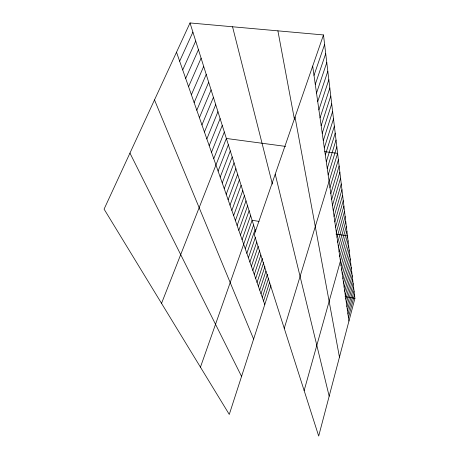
<?xml version="1.0" encoding="UTF-8"?>
<svg xmlns="http://www.w3.org/2000/svg" width="459" height="459" viewBox="0 0 459 459"><rect width="100%" height="100%" fill="white"/><g stroke="black" fill="none" stroke-linecap="round" stroke-linejoin="round"><path stroke-width="0.69" d="M323.486 34.947L354.916 298.379L318.684 436.05L254.292 234.624L323.486 34.947L190.02 22.95L104.084 209.132L229.276 414.431L270.913 285.538M347.951 314.019L354.038 291.046M348.456 317.565L354.48 294.747M346.912 306.721L353.132 283.438M347.434 310.404L353.591 287.277M345.834 299.148L352.191 275.538M346.379 302.969L352.667 279.525M345.277 295.246L351.703 271.476M344.135 287.214L350.705 263.11M344.715 291.27L351.21 267.333M343.55 283.077L350.194 258.807M342.334 274.551L349.133 249.931M342.948 278.86L349.666 254.412M341.708 270.15L348.588 245.358M341.071 265.663L348.031 240.694M339.775 256.535L346.901 231.21M304.145 390.575L347.463 235.932L335.959 234.038M339.115 251.899L346.327 226.396M338.438 247.16L345.742 221.479M337.049 237.383L344.531 211.335M337.749 242.323L345.139 216.459M336.327 232.329L343.906 206.097M335.592 227.171L343.263 200.749M334.846 221.892L342.615 195.282M334.077 216.493L341.949 189.687M333.291 210.974L341.266 183.973M332.488 205.322L340.567 178.132M331.662 199.539L339.855 172.154M330.824 193.623L339.126 166.038M329.958 187.559L338.375 159.772M284.253 328.34L337.612 153.363L324.685 151.631M328.174 174.994L336.831 146.8M327.244 168.476L336.028 140.075M326.292 161.792L335.208 133.185M325.322 154.935L334.364 126.122M324.318 147.907L333.498 118.881M323.291 140.689L332.614 111.457M322.241 133.282L331.702 103.837M263.546 301.024L269.565 282.48M321.157 125.68L330.773 96.017M320.043 117.865L329.814 87.99M262.29 297.443L268.601 278.114M261.016 293.794L267.396 274.339M318.902 109.839L328.828 79.746M259.719 290.082L265.95 271.177M317.731 101.582L327.818 71.277M258.394 286.301L264.929 266.587M257.046 282.446L263.684 262.525M316.521 93.091L326.779 62.573M255.674 278.521L262.393 258.469M254.275 274.522L260.85 255.009M315.281 84.358L325.712 53.623M252.846 270.443L259.501 250.803M251.394 266.283L258.165 246.42M249.908 262.049L256.77 242.048M314.002 75.368L324.616 44.42M248.399 257.723L255.347 237.59M246.856 253.316L255.066 229.672M245.284 248.818L253.603 225.013M200.451 367.154L252.106 220.263L259.025 221.399M242.088 239.684L250.625 215.558M240.464 235.048L249.117 210.761M238.812 230.32L247.579 205.873M237.125 225.489L246.007 200.881M235.398 220.561L244.406 195.786M233.637 215.529L242.771 190.588M231.841 210.388L241.101 185.281M230.005 205.139L239.391 179.865M228.129 199.774L237.653 174.328M226.207 194.289L235.874 168.671M224.25 188.683L234.056 162.893M222.242 182.952L232.197 156.989M220.194 177.094L230.298 150.954M218.1 171.098L228.358 144.78M161.539 303.342L226.367 138.469L285.544 146.392M213.756 158.688L224.336 132.008M211.507 152.256L222.259 125.399M209.201 145.675L220.131 118.634M206.843 138.928L217.95 111.709M204.427 132.02L215.719 104.618M201.949 124.934L213.429 97.348M199.407 117.676L211.088 89.901M196.802 110.229L208.684 82.264M194.128 102.587L206.223 74.438M191.386 94.743L203.693 66.406M188.569 86.688L201.099 58.173M185.677 78.42L198.443 49.715M182.705 69.923L195.706 41.029M179.653 61.19L192.9 32.113M345.048 296.537L354.916 298.379M129.954 153.088L241.56 376.403M154.499 99.907L253.615 339.086M176.514 52.217L264.774 304.546M190.02 22.95L255.68 231.629M232.552 26.771L272.388 184.122M275.239 174.168L329.172 396.192M277.902 30.851L294.42 119.26M295.022 117.079L339.453 357.136M312.682 66.113L348.949 321.048"/></g></svg>
